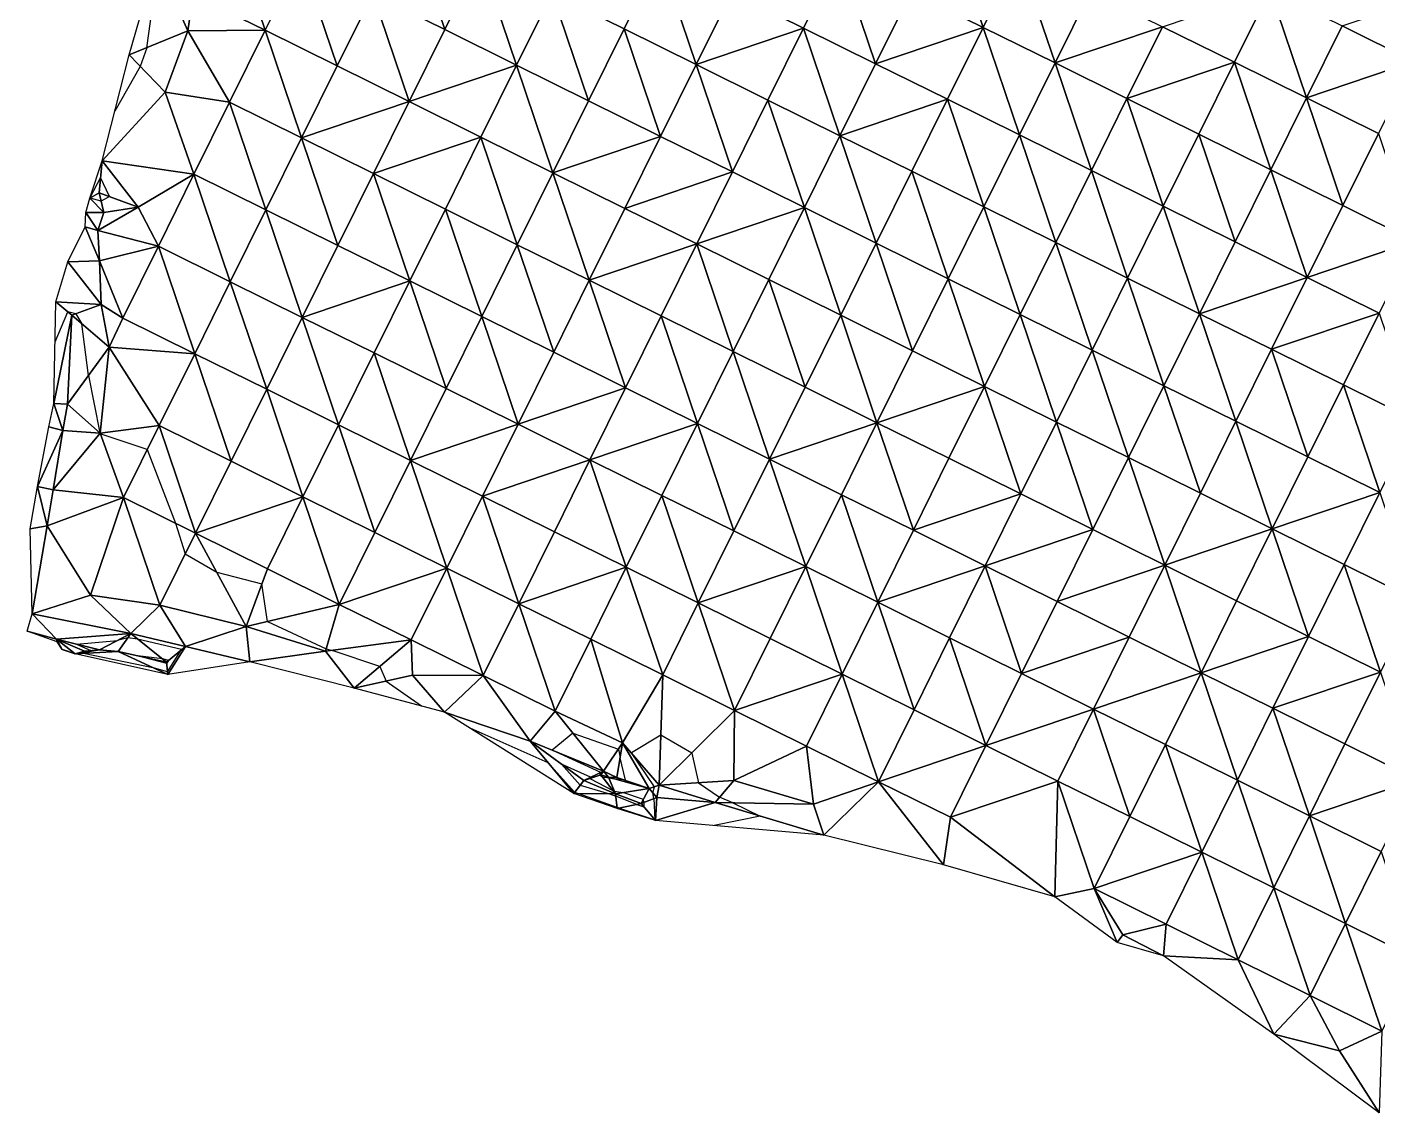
# Model space of a CAD drawing. Extents: x 452550 to 453808, y 451368 to 453069.
# Drawn here: x 452913.8 to 453082.1, y 452203.8 to 452339 of the extents above; entities that cross this region are included whole.
import ezdxf

# ---------------------------------------------------------------- set-up
doc = ezdxf.new("R2010")
doc.units = 0
doc.header["$LTSCALE"] = 0.35
doc.header["$MEASUREMENT"] = 0
doc.linetypes.add('DASHED', pattern=[5442.857143, 3628.571429, -1814.285714])
doc.layers.add('Default', color=42, linetype='Continuous', lineweight=25)
doc.layers.add('FPS_Contours-Minor', color=40, linetype='DASHED', lineweight=25)

msp = doc.modelspace()

# ---------------------------------------------------------------- linework, layer by layer
at = {"layer": 'Default', "color": 8, "linetype": 'Continuous', "lineweight": 25}
for points in [[(452965.85, 452338.73, 14.37), (452956.88, 452343.17, 14.35), (452961.32, 452352.13, 14.32)], [(452970.28, 452347.69, 14.34), (452965.85, 452338.73, 14.37), (452961.32, 452352.13, 14.32)], [(453032.93, 452339, 14.34), (453023.97, 452343.44, 14.35), (453028.4, 452352.4, 14.32)], [(453037.36, 452347.96, 14.31), (453032.93, 452339, 14.34), (453028.4, 452352.4, 14.32)], [(452943.49, 452338.64, 14.32), (452934.52, 452343.07, 14.33), (452938.96, 452352.04, 14.3)], [(452947.92, 452347.6, 14.3), (452943.49, 452338.64, 14.32), (452938.96, 452352.04, 14.3)], [(452933.83, 452338.59, 14.34), (452926.55, 452335.57, 14.57), (452929.94, 452347.36, 14.51)], [(452934.52, 452343.07, 14.33), (452933.83, 452338.59, 14.34), (452929.94, 452347.36, 14.51)], [(452952.45, 452334.2, 14.35), (452943.49, 452338.64, 14.32), (452947.92, 452347.6, 14.3)], [(452956.88, 452343.17, 14.35), (452952.45, 452334.2, 14.35), (452947.92, 452347.6, 14.3)], [(452974.81, 452334.29, 14.37), (452965.85, 452338.73, 14.37), (452970.28, 452347.69, 14.34)], [(452979.25, 452343.26, 14.35), (452974.81, 452334.29, 14.37), (452970.28, 452347.69, 14.34)], [(452988.21, 452338.82, 14.32), (452979.25, 452343.26, 14.35), (452992.64, 452347.78, 14.34)], [(452997.17, 452334.38, 14.33), (452988.21, 452338.82, 14.32), (452992.64, 452347.78, 14.34)], [(453001.61, 452343.35, 14.33), (452997.17, 452334.38, 14.33), (452992.64, 452347.78, 14.34)], [(453010.57, 452338.91, 14.32), (453001.61, 452343.35, 14.33), (453015, 452347.87, 14.35)], [(453019.53, 452334.48, 14.32), (453010.57, 452338.91, 14.32), (453015, 452347.87, 14.35)], [(453023.97, 452343.44, 14.35), (453019.53, 452334.48, 14.32), (453015, 452347.87, 14.35)], [(453041.89, 452334.57, 14.34), (453032.93, 452339, 14.34), (453037.36, 452347.96, 14.31)], [(453046.33, 452343.53, 14.31), (453041.89, 452334.57, 14.34), (453037.36, 452347.96, 14.31)], [(453086.61, 452334.75, 14.32), (453077.65, 452339.18, 14.32), (453091.05, 452343.71, 14.28)], [(452934.52, 452343.07, 14.33), (452943.49, 452338.64, 14.32), (452933.83, 452338.59, 14.34)], [(452961.41, 452329.77, 14.36), (452952.45, 452334.2, 14.35), (452956.88, 452343.17, 14.35)], [(452965.85, 452338.73, 14.37), (452961.41, 452329.77, 14.36), (452956.88, 452343.17, 14.35)], [(452983.77, 452329.86, 14.34), (452974.81, 452334.29, 14.37), (452979.25, 452343.26, 14.35)], [(452988.21, 452338.82, 14.32), (452983.77, 452329.86, 14.34), (452979.25, 452343.26, 14.35)], [(453010.57, 452338.91, 14.32), (452997.17, 452334.38, 14.33), (453001.61, 452343.35, 14.33)], [(453032.93, 452339, 14.34), (453019.53, 452334.48, 14.32), (453023.97, 452343.44, 14.35)], [(453055.29, 452339.09, 14.31), (453041.89, 452334.57, 14.34), (453046.33, 452343.53, 14.31)], [(453064.25, 452334.66, 14.33), (453055.29, 452339.09, 14.31), (453068.69, 452343.62, 14.29)], [(453073.21, 452330.22, 14.35), (453064.25, 452334.66, 14.33), (453068.69, 452343.62, 14.29)], [(453077.65, 452339.18, 14.32), (453073.21, 452330.22, 14.35), (453068.69, 452343.62, 14.29)], [(452943.49, 452338.64, 14.32), (452939.05, 452329.68, 14.33), (452933.83, 452338.59, 14.34)], [(452948.01, 452325.24, 14.34), (452939.05, 452329.68, 14.33), (452943.49, 452338.64, 14.32)], [(452952.45, 452334.2, 14.35), (452948.01, 452325.24, 14.34), (452943.49, 452338.64, 14.32)], [(452974.81, 452334.29, 14.37), (452961.41, 452329.77, 14.36), (452965.85, 452338.73, 14.37)], [(452992.73, 452325.42, 14.35), (452983.77, 452329.86, 14.34), (452988.21, 452338.82, 14.32)], [(452997.17, 452334.38, 14.33), (452992.73, 452325.42, 14.35), (452988.21, 452338.82, 14.32)], [(453006.13, 452329.95, 14.33), (452997.17, 452334.38, 14.33), (453010.57, 452338.91, 14.32)], [(453015.09, 452325.51, 14.33), (453006.13, 452329.95, 14.33), (453010.57, 452338.91, 14.32)], [(453019.53, 452334.48, 14.32), (453015.09, 452325.51, 14.33), (453010.57, 452338.91, 14.32)], [(453028.49, 452330.04, 14.29), (453019.53, 452334.48, 14.32), (453032.93, 452339, 14.34)], [(453037.46, 452325.6, 14.29), (453028.49, 452330.04, 14.29), (453032.93, 452339, 14.34)], [(453041.89, 452334.57, 14.34), (453037.46, 452325.6, 14.29), (453032.93, 452339, 14.34)], [(453050.85, 452330.13, 14.35), (453041.89, 452334.57, 14.34), (453055.29, 452339.09, 14.31)], [(453064.25, 452334.66, 14.33), (453050.85, 452330.13, 14.35), (453055.29, 452339.09, 14.31)], [(453086.61, 452334.75, 14.32), (453073.21, 452330.22, 14.35), (453077.65, 452339.18, 14.32)], [(452933.83, 452338.59, 14.34), (452931.03, 452330.92, 14.35), (452926.55, 452335.57, 14.57)], [(452939.05, 452329.68, 14.33), (452931.03, 452330.92, 14.35), (452933.83, 452338.59, 14.34)], [(452931.03, 452330.92, 14.35), (452923.18, 452322.37, 14.44), (452926.55, 452335.57, 14.57)], [(452961.41, 452329.77, 14.36), (452948.01, 452325.24, 14.34), (452952.45, 452334.2, 14.35)], [(452970.37, 452325.33, 14.37), (452961.41, 452329.77, 14.36), (452974.81, 452334.29, 14.37)], [(452979.34, 452320.9, 14.35), (452970.37, 452325.33, 14.37), (452974.81, 452334.29, 14.37)], [(452983.77, 452329.86, 14.34), (452979.34, 452320.9, 14.35), (452974.81, 452334.29, 14.37)], [(453001.7, 452320.99, 14.34), (452992.73, 452325.42, 14.35), (452997.17, 452334.38, 14.33)], [(453006.13, 452329.95, 14.33), (453001.7, 452320.99, 14.34), (452997.17, 452334.38, 14.33)], [(453028.49, 452330.04, 14.29), (453015.09, 452325.51, 14.33), (453019.53, 452334.48, 14.32)], [(453046.42, 452321.17, 14.3), (453037.46, 452325.6, 14.29), (453041.89, 452334.57, 14.34)], [(453050.85, 452330.13, 14.35), (453046.42, 452321.17, 14.3), (453041.89, 452334.57, 14.34)], [(453059.82, 452325.69, 14.35), (453050.85, 452330.13, 14.35), (453064.25, 452334.66, 14.33)], [(453068.78, 452321.26, 14.36), (453059.82, 452325.69, 14.35), (453064.25, 452334.66, 14.33)], [(453073.21, 452330.22, 14.35), (453068.78, 452321.26, 14.36), (453064.25, 452334.66, 14.33)], [(453082.18, 452325.79, 14.34), (453073.21, 452330.22, 14.35), (453086.61, 452334.75, 14.32)], [(452931.03, 452330.92, 14.35), (452934.61, 452320.71, 14.34), (452923.18, 452322.37, 14.44)], [(452939.05, 452329.68, 14.33), (452934.61, 452320.71, 14.34), (452931.03, 452330.92, 14.35)], [(453077.74, 452316.82, 14.36), (453068.78, 452321.26, 14.36), (453073.21, 452330.22, 14.35)], [(453082.18, 452325.79, 14.34), (453077.74, 452316.82, 14.36), (453073.21, 452330.22, 14.35)], [(452943.58, 452316.28, 14.36), (452934.61, 452320.71, 14.34), (452939.05, 452329.68, 14.33)], [(452948.01, 452325.24, 14.34), (452943.58, 452316.28, 14.36), (452939.05, 452329.68, 14.33)], [(452956.98, 452320.8, 14.37), (452948.01, 452325.24, 14.34), (452961.41, 452329.77, 14.36)], [(452970.37, 452325.33, 14.37), (452956.98, 452320.8, 14.37), (452961.41, 452329.77, 14.36)], [(452992.73, 452325.42, 14.35), (452979.34, 452320.9, 14.35), (452983.77, 452329.86, 14.34)], [(453010.66, 452316.55, 14.33), (453001.7, 452320.99, 14.34), (453006.13, 452329.95, 14.33)], [(453015.09, 452325.51, 14.33), (453010.66, 452316.55, 14.33), (453006.13, 452329.95, 14.33)], [(453024.06, 452321.08, 14.32), (453015.09, 452325.51, 14.33), (453028.49, 452330.04, 14.29)], [(453033.02, 452316.64, 14.32), (453024.06, 452321.08, 14.32), (453028.49, 452330.04, 14.29)], [(453037.46, 452325.6, 14.29), (453033.02, 452316.64, 14.32), (453028.49, 452330.04, 14.29)], [(453055.38, 452316.73, 14.31), (453046.42, 452321.17, 14.3), (453050.85, 452330.13, 14.35)], [(453059.82, 452325.69, 14.35), (453055.38, 452316.73, 14.31), (453050.85, 452330.13, 14.35)], [(452952.54, 452311.84, 14.39), (452943.58, 452316.28, 14.36), (452948.01, 452325.24, 14.34)], [(452956.98, 452320.8, 14.37), (452952.54, 452311.84, 14.39), (452948.01, 452325.24, 14.34)], [(452965.94, 452316.37, 14.38), (452956.98, 452320.8, 14.37), (452970.37, 452325.33, 14.37)], [(452974.9, 452311.93, 14.36), (452965.94, 452316.37, 14.38), (452970.37, 452325.33, 14.37)], [(452979.34, 452320.9, 14.35), (452974.9, 452311.93, 14.36), (452970.37, 452325.33, 14.37)], [(452988.3, 452316.46, 14.33), (452979.34, 452320.9, 14.35), (452992.73, 452325.42, 14.35)], [(453001.7, 452320.99, 14.34), (452988.3, 452316.46, 14.33), (452992.73, 452325.42, 14.35)], [(453019.62, 452312.11, 14.32), (453010.66, 452316.55, 14.33), (453015.09, 452325.51, 14.33)], [(453024.06, 452321.08, 14.32), (453019.62, 452312.11, 14.32), (453015.09, 452325.51, 14.33)], [(453041.98, 452312.21, 14.33), (453033.02, 452316.64, 14.32), (453037.46, 452325.6, 14.29)], [(453046.42, 452321.17, 14.3), (453041.98, 452312.21, 14.33), (453037.46, 452325.6, 14.29)], [(453064.34, 452312.3, 14.32), (453055.38, 452316.73, 14.31), (453059.82, 452325.69, 14.35)], [(453068.78, 452321.26, 14.36), (453064.34, 452312.3, 14.32), (453059.82, 452325.69, 14.35)], [(453086.7, 452312.39, 14.32), (453077.74, 452316.82, 14.36), (453082.18, 452325.79, 14.34)], [(452922.79, 452318.39, 14.55), (452921.65, 452317.74, 14.5), (452923.18, 452322.37, 14.44)], [(452927.67, 452316.62, 14.35), (452922.79, 452318.39, 14.55), (452923.18, 452322.37, 14.44)], [(452934.61, 452320.71, 14.34), (452927.67, 452316.62, 14.35), (452923.18, 452322.37, 14.44)], [(452934.61, 452320.71, 14.34), (452930.18, 452311.75, 14.36), (452927.67, 452316.62, 14.35)], [(452939.14, 452307.32, 14.41), (452930.18, 452311.75, 14.36), (452934.61, 452320.71, 14.34)], [(452943.58, 452316.28, 14.36), (452939.14, 452307.32, 14.41), (452934.61, 452320.71, 14.34)], [(452961.5, 452307.41, 14.37), (452952.54, 452311.84, 14.39), (452956.98, 452320.8, 14.37)], [(452965.94, 452316.37, 14.38), (452961.5, 452307.41, 14.37), (452956.98, 452320.8, 14.37)], [(452983.86, 452307.5, 14.33), (452974.9, 452311.93, 14.36), (452979.34, 452320.9, 14.35)], [(452988.3, 452316.46, 14.33), (452983.86, 452307.5, 14.33), (452979.34, 452320.9, 14.35)], [(452997.26, 452312.02, 14.33), (452988.3, 452316.46, 14.33), (453001.7, 452320.99, 14.34)], [(453010.66, 452316.55, 14.33), (452997.26, 452312.02, 14.33), (453001.7, 452320.99, 14.34)], [(453028.58, 452307.68, 14.31), (453019.62, 452312.11, 14.32), (453024.06, 452321.08, 14.32)], [(453033.02, 452316.64, 14.32), (453028.58, 452307.68, 14.31), (453024.06, 452321.08, 14.32)], [(453050.94, 452307.77, 14.33), (453041.98, 452312.21, 14.33), (453046.42, 452321.17, 14.3)], [(453055.38, 452316.73, 14.31), (453050.94, 452307.77, 14.33), (453046.42, 452321.17, 14.3)], [(453073.3, 452307.86, 14.33), (453064.34, 452312.3, 14.32), (453068.78, 452321.26, 14.36)], [(453077.74, 452316.82, 14.36), (453073.3, 452307.86, 14.33), (453068.78, 452321.26, 14.36)], [(452923.38, 452315.93, 14.42), (452921.13, 452315.94, 14.49), (452921.65, 452317.74, 14.5)], [(452922.79, 452318.39, 14.55), (452923.38, 452315.93, 14.42), (452921.65, 452317.74, 14.5)], [(452927.67, 452316.62, 14.35), (452923.38, 452315.93, 14.42), (452922.79, 452318.39, 14.55)], [(453086.7, 452312.39, 14.32), (453073.3, 452307.86, 14.33), (453077.74, 452316.82, 14.36)], [(452921.04, 452314.16, 14.41), (452921.13, 452315.94, 14.49), (452922.63, 452313.69, 14.42)], [(452922.63, 452313.69, 14.42), (452921.13, 452315.94, 14.49), (452923.38, 452315.93, 14.42)], [(452927.67, 452316.62, 14.35), (452930.18, 452311.75, 14.36), (452922.63, 452313.69, 14.42)], [(452927.67, 452316.62, 14.35), (452922.63, 452313.69, 14.42), (452923.38, 452315.93, 14.42)], [(452948.1, 452302.88, 14.41), (452939.14, 452307.32, 14.41), (452943.58, 452316.28, 14.36)], [(452952.54, 452311.84, 14.39), (452948.1, 452302.88, 14.41), (452943.58, 452316.28, 14.36)], [(452970.46, 452302.97, 14.36), (452961.5, 452307.41, 14.37), (452965.94, 452316.37, 14.38)], [(452974.9, 452311.93, 14.36), (452970.46, 452302.97, 14.36), (452965.94, 452316.37, 14.38)], [(452997.26, 452312.02, 14.33), (452983.86, 452307.5, 14.33), (452988.3, 452316.46, 14.33)], [(453006.22, 452307.59, 14.31), (452997.26, 452312.02, 14.33), (453010.66, 452316.55, 14.33)], [(453015.19, 452303.15, 14.32), (453006.22, 452307.59, 14.31), (453010.66, 452316.55, 14.33)], [(453019.62, 452312.11, 14.32), (453015.19, 452303.15, 14.32), (453010.66, 452316.55, 14.33)], [(453037.55, 452303.24, 14.31), (453028.58, 452307.68, 14.31), (453033.02, 452316.64, 14.32)], [(453041.98, 452312.21, 14.33), (453037.55, 452303.24, 14.31), (453033.02, 452316.64, 14.32)], [(453059.91, 452303.33, 14.33), (453050.94, 452307.77, 14.33), (453055.38, 452316.73, 14.31)], [(453064.34, 452312.3, 14.32), (453059.91, 452303.33, 14.33), (453055.38, 452316.73, 14.31)], [(452922.83, 452309.91, 14.29), (452918.89, 452309.79, 14.44), (452921.04, 452314.16, 14.41)], [(452922.83, 452309.91, 14.29), (452921.04, 452314.16, 14.41), (452922.63, 452313.69, 14.42)], [(452930.18, 452311.75, 14.36), (452922.83, 452309.91, 14.29), (452922.63, 452313.69, 14.42)], [(452930.18, 452311.75, 14.36), (452925.74, 452302.79, 14.38), (452922.83, 452309.91, 14.29)], [(452934.71, 452298.35, 14.39), (452925.74, 452302.79, 14.38), (452930.18, 452311.75, 14.36)], [(452939.14, 452307.32, 14.41), (452934.71, 452298.35, 14.39), (452930.18, 452311.75, 14.36)], [(452961.5, 452307.41, 14.37), (452948.1, 452302.88, 14.41), (452952.54, 452311.84, 14.39)], [(452979.43, 452298.54, 14.34), (452970.46, 452302.97, 14.36), (452974.9, 452311.93, 14.36)], [(452983.86, 452307.5, 14.33), (452979.43, 452298.54, 14.34), (452974.9, 452311.93, 14.36)], [(452992.82, 452303.06, 14.31), (452983.86, 452307.5, 14.33), (452997.26, 452312.02, 14.33)], [(453001.79, 452298.63, 14.32), (452992.82, 452303.06, 14.31), (452997.26, 452312.02, 14.33)], [(453006.22, 452307.59, 14.31), (453001.79, 452298.63, 14.32), (452997.26, 452312.02, 14.33)], [(453024.15, 452298.72, 14.31), (453015.19, 452303.15, 14.32), (453019.62, 452312.11, 14.32)], [(453028.58, 452307.68, 14.31), (453024.15, 452298.72, 14.31), (453019.62, 452312.11, 14.32)], [(453046.51, 452298.81, 14.32), (453037.55, 452303.24, 14.31), (453041.98, 452312.21, 14.33)], [(453050.94, 452307.77, 14.33), (453046.51, 452298.81, 14.32), (453041.98, 452312.21, 14.33)], [(453073.3, 452307.86, 14.33), (453059.91, 452303.33, 14.33), (453064.34, 452312.3, 14.32)], [(453082.27, 452303.42, 14.3), (453073.3, 452307.86, 14.33), (453086.7, 452312.39, 14.32)], [(452918.89, 452309.79, 14.44), (452923.03, 452304.5, 14.3), (452917.41, 452304.82, 14.4)], [(452922.83, 452309.91, 14.29), (452923.03, 452304.5, 14.3), (452918.89, 452309.79, 14.44)], [(452925.74, 452302.79, 14.38), (452923.03, 452304.5, 14.3), (452922.83, 452309.91, 14.29)], [(452943.67, 452293.92, 14.42), (452934.71, 452298.35, 14.39), (452939.14, 452307.32, 14.41)], [(452948.1, 452302.88, 14.41), (452943.67, 452293.92, 14.42), (452939.14, 452307.32, 14.41)], [(452957.07, 452298.44, 14.41), (452948.1, 452302.88, 14.41), (452961.5, 452307.41, 14.37)], [(452966.03, 452294.01, 14.38), (452957.07, 452298.44, 14.41), (452961.5, 452307.41, 14.37)], [(452970.46, 452302.97, 14.36), (452966.03, 452294.01, 14.38), (452961.5, 452307.41, 14.37)], [(452988.39, 452294.1, 14.34), (452979.43, 452298.54, 14.34), (452983.86, 452307.5, 14.33)], [(452992.82, 452303.06, 14.31), (452988.39, 452294.1, 14.34), (452983.86, 452307.5, 14.33)], [(453010.75, 452294.19, 14.32), (453001.79, 452298.63, 14.32), (453006.22, 452307.59, 14.31)], [(453015.19, 452303.15, 14.32), (453010.75, 452294.19, 14.32), (453006.22, 452307.59, 14.31)], [(453033.11, 452294.28, 14.3), (453024.15, 452298.72, 14.31), (453028.58, 452307.68, 14.31)], [(453037.55, 452303.24, 14.31), (453033.11, 452294.28, 14.3), (453028.58, 452307.68, 14.31)], [(453055.47, 452294.37, 14.31), (453046.51, 452298.81, 14.32), (453050.94, 452307.77, 14.33)], [(453059.91, 452303.33, 14.33), (453055.47, 452294.37, 14.31), (453050.94, 452307.77, 14.33)], [(453068.87, 452298.9, 14.34), (453059.91, 452303.33, 14.33), (453073.3, 452307.86, 14.33)], [(453082.27, 452303.42, 14.3), (453068.87, 452298.9, 14.34), (453073.3, 452307.86, 14.33)], [(452919.4, 452303.14, 14.53), (452917.16, 452292.13, 14.66), (452917.41, 452304.82, 14.4)], [(452923.03, 452304.5, 14.3), (452919.4, 452303.14, 14.53), (452917.41, 452304.82, 14.4)], [(452924.05, 452299.17, 14.41), (452919.4, 452303.14, 14.53), (452923.03, 452304.5, 14.3)], [(452925.74, 452302.79, 14.38), (452924.05, 452299.17, 14.41), (452923.03, 452304.5, 14.3)], [(453064.43, 452289.94, 14.32), (453055.47, 452294.37, 14.31), (453059.91, 452303.33, 14.33)], [(453068.87, 452298.9, 14.34), (453064.43, 452289.94, 14.32), (453059.91, 452303.33, 14.33)], [(453077.83, 452294.46, 14.31), (453068.87, 452298.9, 14.34), (453082.27, 452303.42, 14.3)], [(453086.79, 452290.03, 14.29), (453077.83, 452294.46, 14.31), (453082.27, 452303.42, 14.3)], [(452918.86, 452292.06, 14.59), (452917.16, 452292.13, 14.66), (452919.4, 452303.14, 14.53)], [(452924.05, 452299.17, 14.41), (452918.86, 452292.06, 14.59), (452919.4, 452303.14, 14.53)], [(452925.74, 452302.79, 14.38), (452934.71, 452298.35, 14.39), (452924.05, 452299.17, 14.41)], [(452952.63, 452289.48, 14.43), (452943.67, 452293.92, 14.42), (452948.1, 452302.88, 14.41)], [(452957.07, 452298.44, 14.41), (452952.63, 452289.48, 14.43), (452948.1, 452302.88, 14.41)], [(452974.99, 452289.57, 14.35), (452966.03, 452294.01, 14.38), (452970.46, 452302.97, 14.36)], [(452979.43, 452298.54, 14.34), (452974.99, 452289.57, 14.35), (452970.46, 452302.97, 14.36)], [(452997.35, 452289.66, 14.32), (452988.39, 452294.1, 14.34), (452992.82, 452303.06, 14.31)], [(453001.79, 452298.63, 14.32), (452997.35, 452289.66, 14.32), (452992.82, 452303.06, 14.31)], [(453019.71, 452289.75, 14.29), (453010.75, 452294.19, 14.32), (453015.19, 452303.15, 14.32)], [(453024.15, 452298.72, 14.31), (453019.71, 452289.75, 14.29), (453015.19, 452303.15, 14.32)], [(453042.07, 452289.84, 14.32), (453033.11, 452294.28, 14.3), (453037.55, 452303.24, 14.31)], [(453046.51, 452298.81, 14.32), (453042.07, 452289.84, 14.32), (453037.55, 452303.24, 14.31)], [(452924.05, 452299.17, 14.41), (452922.91, 452288.46, 14.5), (452918.86, 452292.06, 14.59)], [(452930.27, 452289.39, 14.47), (452922.91, 452288.46, 14.5), (452924.05, 452299.17, 14.41)], [(452934.71, 452298.35, 14.39), (452930.27, 452289.39, 14.47), (452924.05, 452299.17, 14.41)], [(452939.23, 452284.96, 14.5), (452930.27, 452289.39, 14.47), (452934.71, 452298.35, 14.39)], [(452943.67, 452293.92, 14.42), (452939.23, 452284.96, 14.5), (452934.71, 452298.35, 14.39)], [(452961.59, 452285.05, 14.43), (452952.63, 452289.48, 14.43), (452957.07, 452298.44, 14.41)], [(452966.03, 452294.01, 14.38), (452961.59, 452285.05, 14.43), (452957.07, 452298.44, 14.41)], [(452988.39, 452294.1, 14.34), (452974.99, 452289.57, 14.35), (452979.43, 452298.54, 14.34)], [(453006.31, 452285.23, 14.31), (452997.35, 452289.66, 14.32), (453001.79, 452298.63, 14.32)], [(453010.75, 452294.19, 14.32), (453006.31, 452285.23, 14.31), (453001.79, 452298.63, 14.32)], [(453033.11, 452294.28, 14.3), (453019.71, 452289.75, 14.29), (453024.15, 452298.72, 14.31)], [(453051.03, 452285.41, 14.31), (453042.07, 452289.84, 14.32), (453046.51, 452298.81, 14.32)], [(453055.47, 452294.37, 14.31), (453051.03, 452285.41, 14.31), (453046.51, 452298.81, 14.32)], [(453073.4, 452285.5, 14.3), (453064.43, 452289.94, 14.32), (453068.87, 452298.9, 14.34)], [(453077.83, 452294.46, 14.31), (453073.4, 452285.5, 14.3), (453068.87, 452298.9, 14.34)], [(452948.19, 452280.52, 14.48), (452939.23, 452284.96, 14.5), (452943.67, 452293.92, 14.42)], [(452952.63, 452289.48, 14.43), (452948.19, 452280.52, 14.48), (452943.67, 452293.92, 14.42)], [(452974.99, 452289.57, 14.35), (452961.59, 452285.05, 14.43), (452966.03, 452294.01, 14.38)], [(452983.95, 452285.14, 14.33), (452974.99, 452289.57, 14.35), (452988.39, 452294.1, 14.34)], [(452997.35, 452289.66, 14.32), (452983.95, 452285.14, 14.33), (452988.39, 452294.1, 14.34)], [(453019.71, 452289.75, 14.29), (453006.31, 452285.23, 14.31), (453010.75, 452294.19, 14.32)], [(453028.67, 452285.32, 14.3), (453019.71, 452289.75, 14.29), (453033.11, 452294.28, 14.3)], [(453037.64, 452280.88, 14.31), (453028.67, 452285.32, 14.3), (453033.11, 452294.28, 14.3)], [(453042.07, 452289.84, 14.32), (453037.64, 452280.88, 14.31), (453033.11, 452294.28, 14.3)], [(453060, 452280.97, 14.32), (453051.03, 452285.41, 14.31), (453055.47, 452294.37, 14.31)], [(453064.43, 452289.94, 14.32), (453060, 452280.97, 14.32), (453055.47, 452294.37, 14.31)], [(453082.36, 452281.06, 14.3), (453073.4, 452285.5, 14.3), (453077.83, 452294.46, 14.31)], [(453086.79, 452290.03, 14.29), (453082.36, 452281.06, 14.3), (453077.83, 452294.46, 14.31)], [(452918.28, 452288.8, 14.65), (452916.54, 452289.24, 14.67), (452917.16, 452292.13, 14.66)], [(452918.86, 452292.06, 14.59), (452918.28, 452288.8, 14.65), (452917.16, 452292.13, 14.66)], [(452922.91, 452288.46, 14.5), (452918.28, 452288.8, 14.65), (452918.86, 452292.06, 14.59)], [(453046.6, 452276.45, 14.31), (453037.64, 452280.88, 14.31), (453042.07, 452289.84, 14.32)], [(453051.03, 452285.41, 14.31), (453046.6, 452276.45, 14.31), (453042.07, 452289.84, 14.32)], [(453068.96, 452276.54, 14.32), (453060, 452280.97, 14.32), (453064.43, 452289.94, 14.32)], [(453073.4, 452285.5, 14.3), (453068.96, 452276.54, 14.32), (453064.43, 452289.94, 14.32)], [(452915.12, 452281.81, 14.72), (452916.54, 452289.24, 14.67), (452918.28, 452288.8, 14.65)], [(452917.07, 452281.41, 14.71), (452915.12, 452281.81, 14.72), (452918.28, 452288.8, 14.65)], [(452922.91, 452288.46, 14.5), (452917.07, 452281.41, 14.71), (452918.28, 452288.8, 14.65)], [(452922.91, 452288.46, 14.5), (452925.83, 452280.43, 14.56), (452917.07, 452281.41, 14.71)], [(452930.27, 452289.39, 14.47), (452925.83, 452280.43, 14.56), (452922.91, 452288.46, 14.5)], [(452934.8, 452275.99, 14.48), (452925.83, 452280.43, 14.56), (452930.27, 452289.39, 14.47)], [(452939.23, 452284.96, 14.5), (452934.8, 452275.99, 14.48), (452930.27, 452289.39, 14.47)], [(452957.16, 452276.08, 14.47), (452948.19, 452280.52, 14.48), (452952.63, 452289.48, 14.43)], [(452961.59, 452285.05, 14.43), (452957.16, 452276.08, 14.47), (452952.63, 452289.48, 14.43)], [(452970.56, 452280.61, 14.4), (452961.59, 452285.05, 14.43), (452974.99, 452289.57, 14.35)], [(452983.95, 452285.14, 14.33), (452970.56, 452280.61, 14.4), (452974.99, 452289.57, 14.35)], [(452992.92, 452280.7, 14.33), (452983.95, 452285.14, 14.33), (452997.35, 452289.66, 14.32)], [(453001.88, 452276.27, 14.31), (452992.92, 452280.7, 14.33), (452997.35, 452289.66, 14.32)], [(453006.31, 452285.23, 14.31), (453001.88, 452276.27, 14.31), (452997.35, 452289.66, 14.32)], [(453015.28, 452280.79, 14.29), (453006.31, 452285.23, 14.31), (453019.71, 452289.75, 14.29)], [(453024.24, 452276.36, 14.31), (453015.28, 452280.79, 14.29), (453019.71, 452289.75, 14.29)], [(453028.67, 452285.32, 14.3), (453024.24, 452276.36, 14.31), (453019.71, 452289.75, 14.29)], [(452948.19, 452280.52, 14.48), (452934.8, 452275.99, 14.48), (452939.23, 452284.96, 14.5)], [(452966.12, 452271.65, 14.43), (452957.16, 452276.08, 14.47), (452961.59, 452285.05, 14.43)], [(452970.56, 452280.61, 14.4), (452966.12, 452271.65, 14.43), (452961.59, 452285.05, 14.43)], [(452979.52, 452276.17, 14.38), (452970.56, 452280.61, 14.4), (452983.95, 452285.14, 14.33)], [(452988.48, 452271.74, 14.37), (452979.52, 452276.17, 14.38), (452983.95, 452285.14, 14.33)], [(452992.92, 452280.7, 14.33), (452988.48, 452271.74, 14.37), (452983.95, 452285.14, 14.33)], [(453010.84, 452271.83, 14.29), (453001.88, 452276.27, 14.31), (453006.31, 452285.23, 14.31)], [(453015.28, 452280.79, 14.29), (453010.84, 452271.83, 14.29), (453006.31, 452285.23, 14.31)], [(453037.64, 452280.88, 14.31), (453024.24, 452276.36, 14.31), (453028.67, 452285.32, 14.3)], [(453055.56, 452272.01, 14.33), (453046.6, 452276.45, 14.31), (453051.03, 452285.41, 14.31)], [(453060, 452280.97, 14.32), (453055.56, 452272.01, 14.33), (453051.03, 452285.41, 14.31)], [(453082.36, 452281.06, 14.3), (453068.96, 452276.54, 14.32), (453073.4, 452285.5, 14.3)], [(452915.12, 452281.81, 14.72), (452916.34, 452276.91, 14.75), (452914.19, 452276.53, 14.77)], [(452917.07, 452281.41, 14.71), (452916.34, 452276.91, 14.75), (452915.12, 452281.81, 14.72)], [(452925.83, 452280.43, 14.56), (452916.34, 452276.91, 14.75), (452917.07, 452281.41, 14.71)], [(452925.83, 452280.43, 14.56), (452921.72, 452268.29, 14.62), (452916.34, 452276.91, 14.75)], [(452925.83, 452280.43, 14.56), (452930.36, 452267.03, 14.56), (452921.72, 452268.29, 14.62)], [(452934.8, 452275.99, 14.48), (452930.36, 452267.03, 14.56), (452925.83, 452280.43, 14.56)], [(452943.76, 452271.56, 14.49), (452934.8, 452275.99, 14.48), (452948.19, 452280.52, 14.48)], [(452952.72, 452267.12, 14.4), (452943.76, 452271.56, 14.49), (452948.19, 452280.52, 14.48)], [(452957.16, 452276.08, 14.47), (452952.72, 452267.12, 14.4), (452948.19, 452280.52, 14.48)], [(452975.08, 452267.21, 14.4), (452966.12, 452271.65, 14.43), (452970.56, 452280.61, 14.4)], [(452979.52, 452276.17, 14.38), (452975.08, 452267.21, 14.4), (452970.56, 452280.61, 14.4)], [(452997.44, 452267.3, 14.35), (452988.48, 452271.74, 14.37), (452992.92, 452280.7, 14.33)], [(453001.88, 452276.27, 14.31), (452997.44, 452267.3, 14.35), (452992.92, 452280.7, 14.33)], [(453019.8, 452267.39, 14.27), (453010.84, 452271.83, 14.29), (453015.28, 452280.79, 14.29)], [(453024.24, 452276.36, 14.31), (453019.8, 452267.39, 14.27), (453015.28, 452280.79, 14.29)], [(453033.2, 452271.92, 14.3), (453024.24, 452276.36, 14.31), (453037.64, 452280.88, 14.31)], [(453046.6, 452276.45, 14.31), (453033.2, 452271.92, 14.3), (453037.64, 452280.88, 14.31)], [(453068.96, 452276.54, 14.32), (453055.56, 452272.01, 14.33), (453060, 452280.97, 14.32)], [(453077.92, 452272.1, 14.3), (453068.96, 452276.54, 14.32), (453082.36, 452281.06, 14.3)], [(453086.88, 452267.67, 14.31), (453077.92, 452272.1, 14.3), (453082.36, 452281.06, 14.3)], [(452916.34, 452276.91, 14.75), (452914.44, 452265.96, 14.77), (452914.19, 452276.53, 14.77)], [(452921.72, 452268.29, 14.62), (452914.44, 452265.96, 14.77), (452916.34, 452276.91, 14.75)], [(453033.2, 452271.92, 14.3), (453019.8, 452267.39, 14.27), (453024.24, 452276.36, 14.31)], [(453042.16, 452267.48, 14.31), (453033.2, 452271.92, 14.3), (453046.6, 452276.45, 14.31)], [(453055.56, 452272.01, 14.33), (453042.16, 452267.48, 14.31), (453046.6, 452276.45, 14.31)], [(453064.52, 452267.58, 14.32), (453055.56, 452272.01, 14.33), (453068.96, 452276.54, 14.32)], [(453073.49, 452263.14, 14.31), (453064.52, 452267.58, 14.32), (453068.96, 452276.54, 14.32)], [(453077.92, 452272.1, 14.3), (453073.49, 452263.14, 14.31), (453068.96, 452276.54, 14.32)], [(452930.36, 452267.03, 14.56), (452934.8, 452275.99, 14.48), (452941.11, 452264.36, 14.53)], [(452934.8, 452275.99, 14.48), (452943.76, 452271.56, 14.49), (452941.11, 452264.36, 14.53)], [(452966.12, 452271.65, 14.43), (452952.72, 452267.12, 14.4), (452957.16, 452276.08, 14.47)], [(452988.48, 452271.74, 14.37), (452975.08, 452267.21, 14.4), (452979.52, 452276.17, 14.38)], [(453010.84, 452271.83, 14.29), (452997.44, 452267.3, 14.35), (453001.88, 452276.27, 14.31)], [(452943.76, 452271.56, 14.49), (452952.72, 452267.12, 14.4), (452941.11, 452264.36, 14.53)], [(452961.68, 452262.69, 14.43), (452952.72, 452267.12, 14.4), (452966.12, 452271.65, 14.43)], [(452970.65, 452258.25, 14.43), (452961.68, 452262.69, 14.43), (452966.12, 452271.65, 14.43)], [(452975.08, 452267.21, 14.4), (452970.65, 452258.25, 14.43), (452966.12, 452271.65, 14.43)], [(452984.04, 452262.78, 14.38), (452975.08, 452267.21, 14.4), (452988.48, 452271.74, 14.37)], [(452993.01, 452258.34, 14.36), (452984.04, 452262.78, 14.38), (452988.48, 452271.74, 14.37)], [(452997.44, 452267.3, 14.35), (452993.01, 452258.34, 14.36), (452988.48, 452271.74, 14.37)], [(453006.4, 452262.87, 14.32), (452997.44, 452267.3, 14.35), (453010.84, 452271.83, 14.29)], [(453015.37, 452258.43, 14.3), (453006.4, 452262.87, 14.32), (453010.84, 452271.83, 14.29)], [(453019.8, 452267.39, 14.27), (453015.37, 452258.43, 14.3), (453010.84, 452271.83, 14.29)], [(453028.76, 452262.96, 14.3), (453019.8, 452267.39, 14.27), (453033.2, 452271.92, 14.3)], [(453037.73, 452258.52, 14.29), (453028.76, 452262.96, 14.3), (453033.2, 452271.92, 14.3)], [(453042.16, 452267.48, 14.31), (453037.73, 452258.52, 14.29), (453033.2, 452271.92, 14.3)], [(453051.13, 452263.05, 14.33), (453042.16, 452267.48, 14.31), (453055.56, 452272.01, 14.33)], [(453060.09, 452258.61, 14.32), (453051.13, 452263.05, 14.33), (453055.56, 452272.01, 14.33)], [(453064.52, 452267.58, 14.32), (453060.09, 452258.61, 14.32), (453055.56, 452272.01, 14.33)], [(453082.45, 452258.7, 14.3), (453073.49, 452263.14, 14.31), (453077.92, 452272.1, 14.3)], [(453086.88, 452267.67, 14.31), (453082.45, 452258.7, 14.3), (453077.92, 452272.1, 14.3)], [(452921.72, 452268.29, 14.62), (452926.73, 452263.49, 14.64), (452914.44, 452265.96, 14.77)], [(452921.72, 452268.29, 14.62), (452930.36, 452267.03, 14.56), (452926.73, 452263.49, 14.64)], [(452930.36, 452267.03, 14.56), (452933.54, 452261.88, 14.65), (452926.73, 452263.49, 14.64)], [(452930.36, 452267.03, 14.56), (452941.11, 452264.36, 14.53), (452933.54, 452261.88, 14.65)], [(452952.72, 452267.12, 14.4), (452951.02, 452261.28, 14.51), (452941.11, 452264.36, 14.53)], [(452952.72, 452267.12, 14.4), (452961.68, 452262.69, 14.43), (452951.02, 452261.28, 14.51)], [(452979.61, 452253.81, 14.43), (452970.65, 452258.25, 14.43), (452975.08, 452267.21, 14.4)], [(452984.04, 452262.78, 14.38), (452979.61, 452253.81, 14.43), (452975.08, 452267.21, 14.4)], [(453001.97, 452253.9, 14.35), (452993.01, 452258.34, 14.36), (452997.44, 452267.3, 14.35)], [(453006.4, 452262.87, 14.32), (453001.97, 452253.9, 14.35), (452997.44, 452267.3, 14.35)], [(453024.33, 452254, 14.31), (453015.37, 452258.43, 14.3), (453019.8, 452267.39, 14.27)], [(453028.76, 452262.96, 14.3), (453024.33, 452254, 14.31), (453019.8, 452267.39, 14.27)], [(453051.13, 452263.05, 14.33), (453037.73, 452258.52, 14.29), (453042.16, 452267.48, 14.31)], [(453073.49, 452263.14, 14.31), (453060.09, 452258.61, 14.32), (453064.52, 452267.58, 14.32)], [(452913.81, 452263.78, 14.77), (452914.44, 452265.96, 14.77), (452917.48, 452262.8, 14.66)], [(452926.73, 452263.49, 14.64), (452917.48, 452262.8, 14.66), (452914.44, 452265.96, 14.77)], [(452917.56, 452262.46, 14.61), (452913.81, 452263.78, 14.77), (452917.48, 452262.8, 14.66)], [(452926.73, 452263.49, 14.64), (452922.86, 452261.46, 14.31), (452917.48, 452262.8, 14.66)], [(452922.86, 452261.46, 14.31), (452926.73, 452263.49, 14.64), (452925.17, 452261.26, 14.05)], [(452925.17, 452261.26, 14.05), (452926.73, 452263.49, 14.64), (452931.21, 452259.93, 13.92)], [(452926.73, 452263.49, 14.64), (452933.54, 452261.88, 14.65), (452931.21, 452259.93, 13.92)], [(452941.11, 452264.36, 14.53), (452941.56, 452259.97, 14.66), (452933.54, 452261.88, 14.65)], [(452941.11, 452264.36, 14.53), (452951.02, 452261.28, 14.51), (452941.56, 452259.97, 14.66)], [(453033.29, 452249.56, 14.34), (453024.33, 452254, 14.31), (453028.76, 452262.96, 14.3)], [(453037.73, 452258.52, 14.29), (453033.29, 452249.56, 14.34), (453028.76, 452262.96, 14.3)], [(453046.69, 452254.09, 14.29), (453037.73, 452258.52, 14.29), (453051.13, 452263.05, 14.33)], [(453060.09, 452258.61, 14.32), (453046.69, 452254.09, 14.29), (453051.13, 452263.05, 14.33)], [(453069.05, 452254.18, 14.3), (453060.09, 452258.61, 14.32), (453073.49, 452263.14, 14.31)], [(453082.45, 452258.7, 14.3), (453069.05, 452254.18, 14.3), (453073.49, 452263.14, 14.31)], [(452918.19, 452261.52, 14.68), (452917.56, 452262.46, 14.61), (452917.48, 452262.8, 14.66)], [(452920.97, 452261.31, 14.64), (452919.82, 452260.96, 14.61), (452917.48, 452262.8, 14.66)], [(452922.86, 452261.46, 14.31), (452920.97, 452261.31, 14.64), (452917.48, 452262.8, 14.66)], [(452918.19, 452261.52, 14.68), (452917.48, 452262.8, 14.66), (452919.82, 452260.96, 14.61)], [(452918.23, 452261.49, 14.68), (452918.19, 452261.52, 14.68), (452919.82, 452260.96, 14.61)], [(452919.82, 452260.96, 14.61), (452922.86, 452261.46, 14.31), (452925.17, 452261.26, 14.05)], [(452919.82, 452260.96, 14.61), (452920.97, 452261.31, 14.64), (452922.86, 452261.46, 14.31)], [(452919.82, 452260.96, 14.61), (452925.17, 452261.26, 14.05), (452931.34, 452258.4, 14.66)], [(452925.17, 452261.26, 14.05), (452931.21, 452259.93, 13.92), (452931.34, 452258.4, 14.66)], [(452931.21, 452259.93, 13.92), (452933.54, 452261.88, 14.65), (452931.34, 452258.4, 14.66)], [(452933.54, 452261.88, 14.65), (452941.56, 452259.97, 14.66), (452931.34, 452258.4, 14.66)], [(452951.02, 452261.28, 14.51), (452954.58, 452256.7, 14.56), (452941.56, 452259.97, 14.66)], [(452951.02, 452261.28, 14.51), (452961.68, 452262.69, 14.43), (452954.58, 452256.7, 14.56)], [(452961.68, 452262.69, 14.43), (452961.83, 452258.31, 14.45), (452954.58, 452256.7, 14.56)], [(452961.68, 452262.69, 14.43), (452970.65, 452258.25, 14.43), (452961.83, 452258.31, 14.45)], [(452979.61, 452253.81, 14.43), (452984.04, 452262.78, 14.38), (452988.02, 452249.88, 14.46)], [(452984.04, 452262.78, 14.38), (452993.01, 452258.34, 14.36), (452988.02, 452249.88, 14.46)], [(453015.37, 452258.43, 14.3), (453001.97, 452253.9, 14.35), (453006.4, 452262.87, 14.32)], [(452961.83, 452258.31, 14.45), (452965.81, 452253.7, 14.48), (452954.58, 452256.7, 14.56)], [(452961.83, 452258.31, 14.45), (452970.65, 452258.25, 14.43), (452965.81, 452253.7, 14.48)], [(452970.65, 452258.25, 14.43), (452976.48, 452250.08, 14.45), (452965.81, 452253.7, 14.48)], [(452970.65, 452258.25, 14.43), (452979.61, 452253.81, 14.43), (452976.48, 452250.08, 14.45)], [(452988.02, 452249.88, 14.46), (452993.01, 452258.34, 14.36), (452992.59, 452244.59, 14.61)], [(452993.01, 452258.34, 14.36), (453001.97, 452253.9, 14.35), (452992.59, 452244.59, 14.61)], [(453010.93, 452249.47, 14.28), (453001.97, 452253.9, 14.35), (453015.37, 452258.43, 14.3)], [(453019.89, 452245.03, 14.3), (453010.93, 452249.47, 14.28), (453015.37, 452258.43, 14.3)], [(453024.33, 452254, 14.31), (453019.89, 452245.03, 14.3), (453015.37, 452258.43, 14.3)], [(453046.69, 452254.09, 14.29), (453033.29, 452249.56, 14.34), (453037.73, 452258.52, 14.29)], [(453055.65, 452249.65, 14.28), (453046.69, 452254.09, 14.29), (453060.09, 452258.61, 14.32)], [(453064.61, 452245.21, 14.28), (453055.65, 452249.65, 14.28), (453060.09, 452258.61, 14.32)], [(453069.05, 452254.18, 14.3), (453064.61, 452245.21, 14.28), (453060.09, 452258.61, 14.32)], [(453078.01, 452249.74, 14.3), (453069.05, 452254.18, 14.3), (453082.45, 452258.7, 14.3)], [(453086.97, 452245.31, 14.31), (453078.01, 452249.74, 14.3), (453082.45, 452258.7, 14.3)], [(452976.48, 452250.08, 14.45), (452981.92, 452243.57, 14.58), (452965.81, 452253.7, 14.48)], [(452979.61, 452253.81, 14.43), (452985.62, 452246.36, 14.63), (452976.48, 452250.08, 14.45)], [(452979.61, 452253.81, 14.43), (452988.02, 452249.88, 14.46), (452985.62, 452246.36, 14.63)], [(453001.97, 452253.9, 14.35), (453001.88, 452245.2, 14.4), (452992.59, 452244.59, 14.61)], [(453001.97, 452253.9, 14.35), (453010.93, 452249.47, 14.28), (453001.88, 452245.2, 14.4)], [(453033.29, 452249.56, 14.34), (453019.89, 452245.03, 14.3), (453024.33, 452254, 14.31)], [(453042.25, 452245.12, 14.23), (453033.29, 452249.56, 14.34), (453046.69, 452254.09, 14.29)], [(453051.22, 452240.69, 14.27), (453042.25, 452245.12, 14.23), (453046.69, 452254.09, 14.29)], [(453055.65, 452249.65, 14.28), (453051.22, 452240.69, 14.27), (453046.69, 452254.09, 14.29)], [(453073.58, 452240.78, 14.29), (453064.61, 452245.21, 14.28), (453069.05, 452254.18, 14.3)], [(453078.01, 452249.74, 14.3), (453073.58, 452240.78, 14.29), (453069.05, 452254.18, 14.3)], [(452985.62, 452246.36, 14.63), (452983.19, 452245.2, 13.68), (452976.48, 452250.08, 14.45)], [(452983.19, 452245.2, 13.68), (452981.92, 452243.57, 14.58), (452976.48, 452250.08, 14.45)], [(452988.02, 452249.88, 14.46), (452987.3, 452245.57, 14.55), (452985.62, 452246.36, 14.63)], [(452987.3, 452245.57, 14.55), (452988.02, 452249.88, 14.46), (452991.34, 452244.2, 14.37)], [(452988.02, 452249.88, 14.46), (452992.59, 452244.59, 14.61), (452991.34, 452244.2, 14.37)], [(453010.93, 452249.47, 14.28), (453011.78, 452242.23, 14.35), (453001.88, 452245.2, 14.4)], [(453010.93, 452249.47, 14.28), (453019.89, 452245.03, 14.3), (453011.78, 452242.23, 14.35)], [(453028.86, 452240.6, 14.33), (453019.89, 452245.03, 14.3), (453033.29, 452249.56, 14.34)], [(453042.25, 452245.12, 14.23), (453028.86, 452240.6, 14.33), (453033.29, 452249.56, 14.34)], [(453060.18, 452236.25, 14.29), (453051.22, 452240.69, 14.27), (453055.65, 452249.65, 14.28)], [(453064.61, 452245.21, 14.28), (453060.18, 452236.25, 14.29), (453055.65, 452249.65, 14.28)], [(453086.97, 452245.31, 14.31), (453073.58, 452240.78, 14.29), (453078.01, 452249.74, 14.3)], [(452985.31, 452245.9, 14.57), (452983.19, 452245.2, 13.68), (452985.62, 452246.36, 14.63)], [(452986.25, 452245.61, 14.52), (452985.31, 452245.9, 14.57), (452985.62, 452246.36, 14.63)], [(452987.3, 452245.57, 14.55), (452986.25, 452245.61, 14.52), (452985.62, 452246.36, 14.63)], [(452983.19, 452245.2, 13.68), (452987.15, 452243.53, 13.9), (452981.92, 452243.57, 14.58)], [(452985.31, 452245.9, 14.57), (452987.15, 452243.53, 13.9), (452983.19, 452245.2, 13.68)], [(452985.31, 452245.9, 14.57), (452986.25, 452245.61, 14.52), (452987.15, 452243.53, 13.9)], [(452986.25, 452245.61, 14.52), (452987.3, 452245.57, 14.55), (452991.34, 452244.2, 14.37)], [(452987.15, 452243.53, 13.9), (452986.25, 452245.61, 14.52), (452991.34, 452244.2, 14.37)], [(452992.59, 452244.59, 14.61), (452992.28, 452243.06, 14.64), (452991.34, 452244.2, 14.37)], [(452992.59, 452244.59, 14.61), (452999.54, 452242.45, 14.53), (452992.28, 452243.06, 14.64)], [(453001.88, 452245.2, 14.4), (452999.54, 452242.45, 14.53), (452992.59, 452244.59, 14.61)], [(453001.88, 452245.2, 14.4), (453011.78, 452242.23, 14.35), (452999.54, 452242.45, 14.53)], [(453011.78, 452242.23, 14.35), (453019.89, 452245.03, 14.3), (453013.07, 452238.36, 14.45)], [(453019.89, 452245.03, 14.3), (453027.99, 452234.7, 14.43), (453013.07, 452238.36, 14.45)], [(453019.89, 452245.03, 14.3), (453028.86, 452240.6, 14.33), (453027.99, 452234.7, 14.43)], [(453028.86, 452240.6, 14.33), (453042.25, 452245.12, 14.23), (453041.85, 452230.7, 14.28)], [(453042.25, 452245.12, 14.23), (453046.78, 452231.73, 14.3), (453041.85, 452230.7, 14.28)], [(453051.22, 452240.69, 14.27), (453046.78, 452231.73, 14.3), (453042.25, 452245.12, 14.23)], [(453069.14, 452231.82, 14.29), (453060.18, 452236.25, 14.29), (453064.61, 452245.21, 14.28)], [(453073.58, 452240.78, 14.29), (453069.14, 452231.82, 14.29), (453064.61, 452245.21, 14.28)], [(453082.54, 452236.34, 14.28), (453073.58, 452240.78, 14.29), (453086.97, 452245.31, 14.31)], [(452981.92, 452243.57, 14.58), (452987.15, 452243.53, 13.9), (452987.32, 452241.68, 14.57)], [(452991.34, 452244.2, 14.37), (452990.34, 452242.33, 13.87), (452987.15, 452243.53, 13.9)], [(452987.15, 452243.53, 13.9), (452990.34, 452242.33, 13.87), (452987.32, 452241.68, 14.57)], [(452991.34, 452244.2, 14.37), (452992.28, 452243.06, 14.64), (452990.34, 452242.33, 13.87)], [(452990.34, 452242.33, 13.87), (452992.28, 452243.06, 14.64), (452992.1, 452240.21, 14.52)], [(452992.28, 452243.06, 14.64), (452999.54, 452242.45, 14.53), (452992.1, 452240.21, 14.52)], [(452987.32, 452241.68, 14.57), (452990.34, 452242.33, 13.87), (452992.1, 452240.21, 14.52)], [(452999.54, 452242.45, 14.53), (453013.07, 452238.36, 14.45), (452992.1, 452240.21, 14.52)], [(453011.78, 452242.23, 14.35), (453013.07, 452238.36, 14.45), (452999.54, 452242.45, 14.53)], [(453028.86, 452240.6, 14.33), (453041.85, 452230.7, 14.28), (453027.99, 452234.7, 14.43)], [(453060.18, 452236.25, 14.29), (453046.78, 452231.73, 14.3), (453051.22, 452240.69, 14.27)], [(453078.1, 452227.38, 14.29), (453069.14, 452231.82, 14.29), (453073.58, 452240.78, 14.29)], [(453082.54, 452236.34, 14.28), (453078.1, 452227.38, 14.29), (453073.58, 452240.78, 14.29)], [(453055.74, 452227.29, 14.34), (453046.78, 452231.73, 14.3), (453060.18, 452236.25, 14.29)], [(453064.7, 452222.85, 14.32), (453055.74, 452227.29, 14.34), (453060.18, 452236.25, 14.29)], [(453069.14, 452231.82, 14.29), (453064.7, 452222.85, 14.32), (453060.18, 452236.25, 14.29)], [(453087.07, 452222.94, 14.29), (453078.1, 452227.38, 14.29), (453082.54, 452236.34, 14.28)], [(453046.78, 452231.73, 14.3), (453049.62, 452225.02, 14.44), (453041.85, 452230.7, 14.28)], [(453046.78, 452231.73, 14.3), (453055.74, 452227.29, 14.34), (453050.36, 452225.97, 14.41)], [(453046.78, 452231.73, 14.3), (453050.36, 452225.97, 14.41), (453049.62, 452225.02, 14.44)], [(453073.67, 452218.42, 14.36), (453064.7, 452222.85, 14.32), (453069.14, 452231.82, 14.29)], [(453078.1, 452227.38, 14.29), (453073.67, 452218.42, 14.36), (453069.14, 452231.82, 14.29)], [(453050.36, 452225.97, 14.41), (453055.39, 452223.34, 14.38), (453049.62, 452225.02, 14.44)], [(453055.74, 452227.29, 14.34), (453055.39, 452223.34, 14.38), (453050.36, 452225.97, 14.41)], [(453055.74, 452227.29, 14.34), (453064.7, 452222.85, 14.32), (453055.39, 452223.34, 14.38)], [(453082.63, 452213.98, 14.28), (453073.67, 452218.42, 14.36), (453078.1, 452227.38, 14.29)], [(453087.07, 452222.94, 14.29), (453082.63, 452213.98, 14.28), (453078.1, 452227.38, 14.29)], [(453064.7, 452222.85, 14.32), (453069.14, 452213.59, 14.45), (453055.39, 452223.34, 14.38)], [(453064.7, 452222.85, 14.32), (453073.67, 452218.42, 14.36), (453069.14, 452213.59, 14.45)], [(453073.67, 452218.42, 14.36), (453077.34, 452211.49, 14.37), (453069.14, 452213.59, 14.45)], [(453073.67, 452218.42, 14.36), (453082.63, 452213.98, 14.28), (453077.34, 452211.49, 14.37)], [(453077.34, 452211.49, 14.37), (453082.29, 452203.77, 14.46), (453069.14, 452213.59, 14.45)], [(453077.34, 452211.49, 14.37), (453082.63, 452213.98, 14.28), (453082.29, 452203.77, 14.46)]]:
    msp.add_3dface(points, dxfattribs=at)
at = {"layer": 'FPS_Contours-Minor', "color": 12, "linetype": 'Continuous', "lineweight": 25}
for p, q in [((452928.72, 452336.47, 14.5), (452930.19, 452346.78, 14.5)), ((452928.72, 452336.47, 14.5), (452927.92, 452334.15, 14.5)), ((452927.92, 452334.15, 14.5), (452924.77, 452328.58, 14.5)), ((452922.98, 452320.3, 14.5), (452921.68, 452317.84, 14.5)), ((452924.08, 452317.92, 14.5), (452922.98, 452320.3, 14.5)), ((452921.68, 452317.71, 14.5), (452921.6, 452317.57, 14.5)), ((452923.04, 452317.36, 14.5), (452921.68, 452317.71, 14.5)), ((452924.08, 452317.92, 14.5), (452923.04, 452317.36, 14.5)), ((452917.31, 452299.85, 14.5), (452918.9, 452303.56, 14.5)), ((452919.91, 452303.33, 14.5), (452918.9, 452303.56, 14.5)), ((452919.91, 452303.33, 14.5), (452920.64, 452302.08, 14.5)), ((452921.46, 452295.62, 14.5), (452920.64, 452302.08, 14.5)), ((452921.46, 452295.62, 14.5), (452922.88, 452288.49, 14.5)), ((452922.89, 452288.46, 14.5), (452922.88, 452288.49, 14.5)), ((452922.89, 452288.44, 14.5), (452922.89, 452288.46, 14.5)), ((452922.89, 452288.44, 14.5), (452922.94, 452288.38, 14.5)), ((452928.79, 452286.4, 14.5), (452922.94, 452288.38, 14.5)), ((452928.79, 452286.4, 14.5), (452932.31, 452277.23, 14.5)), ((452932.31, 452277.23, 14.5), (452933.52, 452273.41, 14.5)), ((452933.52, 452273.41, 14.5), (452937.44, 452271.12, 14.5)), ((452937.44, 452271.12, 14.5), (452943.07, 452269.68, 14.5)), ((452943.79, 452265, 14.5), (452943.07, 452269.68, 14.5)), ((452943.79, 452265, 14.5), (452951.1, 452261.58, 14.5)), ((452926.37, 452262.96, 14.5), (452925.1, 452262.64, 14.5)), ((452927.59, 452262.81, 14.5), (452926.37, 452262.96, 14.5)), ((452919.97, 452262.18, 14.5), (452925.1, 452262.64, 14.5)), ((452919.97, 452262.18, 14.5), (452921.76, 452261.38, 14.5)), ((452921.76, 452261.38, 14.5), (452920.91, 452261.14, 14.5)), ((452933.06, 452261.49, 14.5), (452927.59, 452262.81, 14.5)), ((452931.31, 452258.73, 14.5), (452933.06, 452261.49, 14.5)), ((452951.1, 452261.58, 14.5), (452951.81, 452261.39, 14.5)), ((452957.77, 452259.39, 14.5), (452951.81, 452261.39, 14.5)), ((452920.84, 452261.02, 14.5), (452920.91, 452261.14, 14.5)), ((452929.71, 452259.16, 14.5), (452920.84, 452261.02, 14.5)), ((452931.22, 452259.76, 14), (452927.58, 452260.73, 14)), ((452930.71, 452260.33, 14), (452927.58, 452260.73, 14)), ((452931.47, 452260.14, 14), (452930.71, 452260.33, 14)), ((452931.22, 452259.76, 14), (452931.47, 452260.14, 14)), ((452931.31, 452258.73, 14.5), (452929.71, 452259.16, 14.5)), ((452957.77, 452259.39, 14.5), (452958.54, 452257.58, 14.5)), ((452958.54, 452257.58, 14.5), (452962.95, 452254.47, 14.5)), ((452978.73, 452247.4, 14.5), (452969.01, 452251.69, 14.5)), ((452981.82, 452251.07, 14.5), (452979.25, 452248.95, 14.5)), ((452981.82, 452251.07, 14.5), (452987.49, 452249.1, 14.5)), ((452992.78, 452250.83, 14.5), (452989.11, 452248.62, 14.5)), ((452996.63, 452248.6, 14.5), (452992.78, 452250.83, 14.5)), ((452985.3, 452246.2, 14.5), (452979.25, 452248.95, 14.5)), ((452987.49, 452249.1, 14.5), (452987.71, 452248.02, 14.5)), ((452988.37, 452245.21, 14.5), (452987.71, 452248.02, 14.5)), ((452992.01, 452244.41, 14.5), (452989.11, 452248.62, 14.5)), ((452996.63, 452248.6, 14.5), (452997.46, 452244.91, 14.5)), ((452982.04, 452243.72, 14.5), (452978.73, 452247.4, 14.5)), ((452984.01, 452245.58, 14), (452980.41, 452247.22, 14)), ((452982.74, 452244.62, 14), (452980.41, 452247.22, 14)), ((452985.3, 452246.2, 14.5), (452985.14, 452245.84, 14.5)), ((452982.74, 452244.62, 14), (452986.39, 452243.54, 14)), ((452984.01, 452245.58, 14), (452983.95, 452245.45, 14)), ((452983.95, 452245.45, 14), (452986.88, 452243.88, 14)), ((452985.14, 452245.84, 14.5), (452985.5, 452245.65, 14.5)), ((452985.5, 452245.65, 14.5), (452986.28, 452245.53, 14.5)), ((452986.28, 452245.53, 14.5), (452987.01, 452245.4, 14.5)), ((452988.37, 452245.21, 14.5), (452987.01, 452245.4, 14.5)), ((452991.79, 452243.66, 14.5), (452992.01, 452244.41, 14.5)), ((452997.46, 452244.91, 14.5), (453000.1, 452243.11, 14.5)), ((452982.04, 452243.72, 14.5), (452982.53, 452243.57, 14.5)), ((452982.53, 452243.57, 14.5), (452987.3, 452241.87, 14.5)), ((452986.39, 452243.54, 14), (452987.18, 452243.25, 14)), ((452986.88, 452243.88, 14), (452987.01, 452243.86, 14)), ((452987.01, 452243.86, 14), (452988.04, 452243.67, 14)), ((452989.78, 452242.21, 14), (452987.18, 452243.25, 14)), ((452990.6, 452242.81, 14), (452988.04, 452243.67, 14)), ((452990.66, 452242.45, 14), (452990.6, 452242.81, 14)), ((452991.92, 452242.93, 14.5), (452991.79, 452243.66, 14.5)), ((452991.92, 452242.93, 14.5), (452992.03, 452240.3, 14.5)), ((453001.76, 452242.41, 14.5), (453000.1, 452243.11, 14.5)), ((452987.61, 452241.75, 14.5), (452987.3, 452241.87, 14.5)), ((452987.61, 452241.75, 14.5), (452992.03, 452240.3, 14.5)), ((452989.78, 452242.21, 14), (452990.68, 452241.91, 14)), ((452990.66, 452242.45, 14), (452990.68, 452241.91, 14)), ((453001.76, 452242.41, 14.5), (453005.14, 452240.76, 14.5)), ((453005.14, 452240.76, 14.5), (452999.42, 452239.57, 14.5))]:
    msp.add_line(p, q, dxfattribs=at)

doc.saveas('drawing.dxf')
